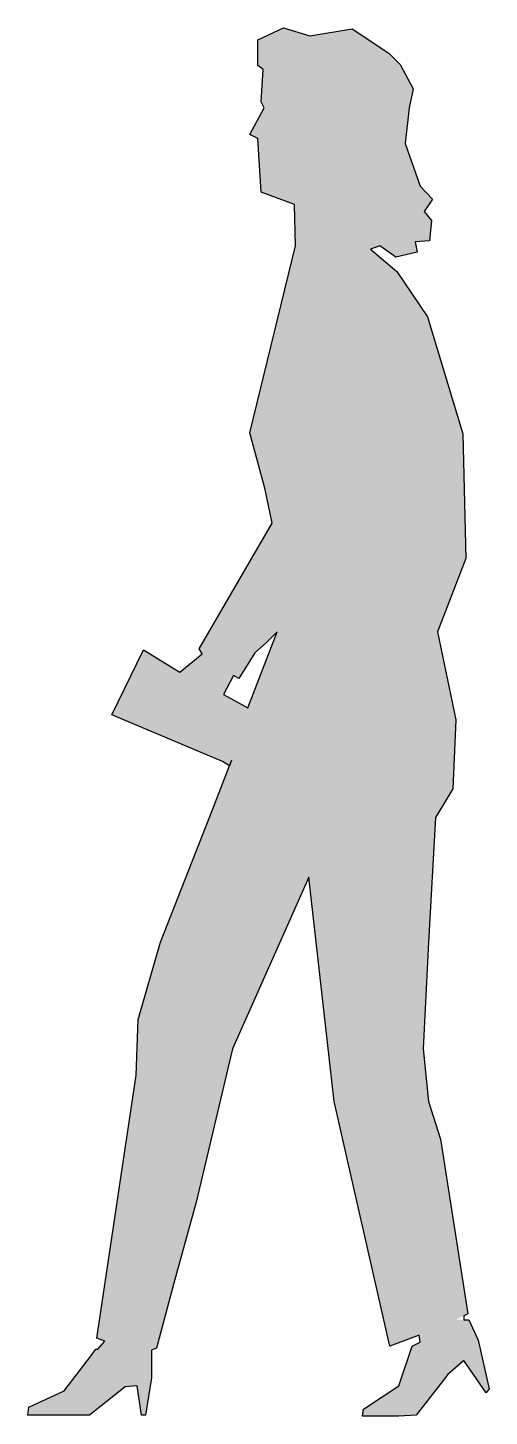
# Model space of a CAD drawing. Extents: x 3472 to 4017, y -6581 to -4942.
import ezdxf

# ---------------------------------------------------------------- set-up
doc = ezdxf.new("R2010")
doc.units = 0
doc.layers.get('0').update_dxf_attribs({"linetype": 'CONTINUOUS'})

# ---------------------------------------------------------------- blocks, each defined once
blk = doc.blocks.new('*U0')
at = {"linetype": 'CONTINUOUS'}
for points in [[(3774, -4942.3), (3744, -4956.7), (3805.1, -4951.9)], [(3855.4, -4943.5), (3805.1, -4951.9), (3898.5, -4972.3)], [(3805.1, -4951.9), (3744, -4956.7), (3898.5, -4972.3)], [(3744, -4956.7), (3744, -4986.7), (3898.5, -4972.3)], [(3898.5, -4972.3), (3744, -4986.7), (3911.7, -4985.5)], [(3911.7, -4985.5), (3744, -4986.7), (3927.2, -5014.2)], [(3744, -4986.7), (3750, -4991.4), (3927.2, -5014.2)], [(3750, -4991.4), (3747.6, -5029.8), (3927.2, -5014.2)], [(3927.2, -5014.2), (3747.6, -5029.8), (3922.5, -5036.9)], [(3922.5, -5036.9), (3734.4, -5068.1), (3917.7, -5078.9)], [(3751.2, -5036.9), (3734.4, -5068.1), (3922.5, -5036.9)], [(3747.6, -5029.8), (3751.2, -5036.9), (3922.5, -5036.9)], [(3734.4, -5068.1), (3744, -5072.9), (3917.7, -5078.9)], [(3744, -5072.9), (3747.6, -5136.3), (3917.7, -5078.9)], [(3917.7, -5078.9), (3747.6, -5136.3), (3935.6, -5129.2)], [(3935.6, -5129.2), (3747.6, -5136.3), (3950, -5144.7)], [(3747.6, -5136.3), (3787.1, -5150.7), (3950, -5144.7)], [(3950, -5144.7), (3787.1, -5150.7), (3940.4, -5159.1)], [(3787.1, -5150.7), (3788.3, -5199.8), (3940.4, -5159.1)], [(3940.4, -5159.1), (3788.3, -5199.8), (3948.8, -5169.9)], [(3948.8, -5169.9), (3788.3, -5199.8), (3946.4, -5193.8)], [(3788.3, -5199.8), (3734.4, -5420.2), (3877, -5203.4)], [(3877, -5203.4), (3734.4, -5420.2), (3908.1, -5229.8)], [(3946.4, -5193.8), (3788.3, -5199.8), (3929.6, -5195)], [(3929.6, -5195), (3788.3, -5199.8), (3887.7, -5199.8)], [(3788.3, -5199.8), (3877, -5203.4), (3887.7, -5199.8)], [(3929.6, -5195), (3887.7, -5199.8), (3932, -5207)], [(3887.7, -5199.8), (3906.9, -5213), (3932, -5207)], [(3908.1, -5229.8), (3734.4, -5420.2), (3944, -5283.6)], [(3944, -5283.6), (3734.4, -5420.2), (3985.9, -5421.4)], [(3734.4, -5420.2), (3752.4, -5487.2), (3985.9, -5421.4)], [(3985.9, -5421.4), (3752.4, -5487.2), (3989.5, -5568.7)], [(3752.4, -5487.2), (3760.8, -5526.7), (3989.5, -5568.7)], [(3760.8, -5526.7), (3674.6, -5675.2), (3766.8, -5654.9)], [(3760.8, -5526.7), (3766.8, -5654.9), (3989.5, -5568.7)], [(3989.5, -5568.7), (3766.8, -5654.9), (3956, -5654.9)], [(3766.8, -5654.9), (3674.6, -5675.2), (3753.6, -5668.1)], [(3753.6, -5668.1), (3674.6, -5675.2), (3740.4, -5680)], [(3956, -5654.9), (3732, -5744.7), (3977.5, -5759.1)], [(3766.8, -5654.9), (3732, -5744.7), (3956, -5654.9)], [(3608.7, -5676.4), (3571.6, -5753.1), (3651.8, -5702.8)], [(3678.2, -5681.2), (3651.8, -5702.8), (3715.3, -5706.4)], [(3674.6, -5675.2), (3678.2, -5681.2), (3740.4, -5680)], [(3740.4, -5680), (3678.2, -5681.2), (3721.3, -5710)], [(3678.2, -5681.2), (3715.3, -5706.4), (3721.3, -5710)], [(3651.8, -5702.8), (3571.6, -5753.1), (3715.3, -5706.4)], [(3715.3, -5706.4), (3571.6, -5753.1), (3703.3, -5729.1)], [(3703.3, -5729.1), (3571.6, -5753.1), (3732, -5744.7)], [(3732, -5744.7), (3571.6, -5753.1), (3977.5, -5759.1)], [(3571.6, -5753.1), (3712.9, -5807), (3977.5, -5759.1)], [(3571.6, -5753.1), (3710.9, -5811.9), (3712.9, -5807)], [(3977.5, -5759.1), (3712.9, -5807), (3974, -5840.5)], [(3712.9, -5807), (3691.3, -5862.1), (3974, -5840.5)], [(3974, -5840.5), (3691.3, -5862.1), (3953.6, -5874)], [(3691.3, -5862.1), (3629.1, -6021.3), (3803.9, -5944.7)], [(3691.3, -5862.1), (3803.9, -5944.7), (3953.6, -5874)], [(3953.6, -5874), (3803.9, -5944.7), (3945.2, -6021.3)], [(3803.9, -5944.7), (3629.1, -6021.3), (3714.1, -6147.1)], [(3803.9, -5944.7), (3833.8, -6209.3), (3945.2, -6021.3)], [(3629.1, -6021.3), (3602.7, -6112.3), (3714.1, -6147.1)], [(3945.2, -6021.3), (3833.8, -6209.3), (3939.2, -6147.1)], [(3602.7, -6112.3), (3600.3, -6178.2), (3714.1, -6147.1)], [(3714.1, -6147.1), (3600.3, -6178.2), (3671, -6327.9)], [(3939.2, -6147.1), (3833.8, -6209.3), (3945.2, -6209.3)], [(3600.3, -6178.2), (3553.6, -6488.4), (3671, -6327.9)], [(3833.8, -6209.3), (3899.7, -6497.9), (3945.2, -6209.3)], [(3945.2, -6209.3), (3899.7, -6497.9), (3959.6, -6253.6)], [(3959.6, -6253.6), (3899.7, -6497.9), (3991.9, -6459.6)], [(3671, -6327.9), (3553.6, -6488.4), (3644.6, -6423.7)], [(3644.6, -6423.7), (3553.6, -6488.4), (3624.3, -6500.3)], [(3991.9, -6459.6), (3899.7, -6497.9), (3977.5, -6466.8)], [(3977.5, -6466.8), (3899.7, -6497.9), (3934.4, -6484.8)], [(3977.5, -6466.8), (3934.4, -6484.8), (4003.9, -6490.8)], [(3993.1, -6466.8), (3977.5, -6466.8), (4003.9, -6490.8)], [(3934.4, -6484.8), (3935.6, -6493.2), (4003.9, -6490.8)], [(3553.2, -6501.5), (3515.3, -6550.6), (3618.3, -6502.7)], [(3618.3, -6502.7), (3515.3, -6550.6), (3601.5, -6544.7)], [(3618.3, -6502.7), (3554.8, -6501.5), (3553.2, -6501.5)], [(3553.6, -6488.4), (3563.2, -6492), (3624.3, -6500.3)], [(3563.2, -6492), (3554.8, -6501.5), (3624.3, -6500.3)], [(3624.3, -6500.3), (3554.8, -6501.5), (3618.3, -6502.7)], [(3618.3, -6502.7), (3601.5, -6544.7), (3618.3, -6535.1)], [(3926.1, -6497.9), (3910.5, -6544.7), (3987.1, -6514.7)], [(3935.6, -6493.2), (3926.1, -6497.9), (3987.1, -6514.7)], [(4003.9, -6490.8), (3935.6, -6493.2), (3987.1, -6514.7)], [(4003.9, -6490.8), (3987.1, -6514.7), (4017.1, -6548.2)], [(3987.1, -6514.7), (3910.5, -6544.7), (3968, -6531.5)], [(3987.1, -6514.7), (4013.5, -6553), (4017.1, -6548.2)], [(3618.3, -6535.1), (3601.5, -6544.7), (3611.1, -6579.4)], [(3968, -6531.5), (3910.5, -6544.7), (3930.8, -6579.4)], [(3515.3, -6550.6), (3473.4, -6569.8), (3545.2, -6579.4)], [(3601.5, -6544.7), (3515.3, -6550.6), (3587.1, -6545.8)], [(3587.1, -6545.8), (3515.3, -6550.6), (3545.2, -6579.4)], [(3601.5, -6544.7), (3606.3, -6579.4), (3611.1, -6579.4)], [(3910.5, -6544.7), (3868.6, -6572.2), (3930.8, -6579.4)], [(3473.4, -6569.8), (3472.2, -6579.4), (3508.1, -6579.4)], [(3473.4, -6569.8), (3508.1, -6579.4), (3545.2, -6579.4)], [(3868.6, -6572.2), (3867.4, -6580.6), (3930.8, -6579.4)], [(3930.8, -6579.4), (3867.4, -6580.6), (3910.5, -6580.6)]]:
    blk.add_solid(points, dxfattribs=at)

msp = doc.modelspace()

# ---------------------------------------------------------------- linework, layer by layer
at = {"color": 0}
for points in [[(3710.5, -5813), (3702.1, -5808.2), (3571.6, -5753.1), (3608.7, -5676.4), (3651.8, -5702.8), (3678.2, -5681.2), (3674.6, -5675.2), (3760.8, -5526.7), (3752.4, -5487.2), (3734.4, -5420.2), (3788.3, -5199.8), (3787.1, -5150.7), (3747.6, -5136.3), (3744, -5072.9), (3734.4, -5068.1), (3751.2, -5036.9), (3747.6, -5029.8), (3750, -4991.4), (3744, -4986.7), (3744, -4956.7), (3774, -4942.3), (3805.1, -4951.9), (3855.4, -4943.5), (3898.5, -4972.3), (3911.7, -4985.5), (3927.2, -5014.2), (3922.5, -5036.9), (3917.7, -5078.9), (3935.6, -5129.2), (3950, -5144.7), (3940.4, -5159.1), (3948.8, -5169.9), (3946.4, -5193.8), (3929.6, -5195), (3932, -5207), (3906.9, -5213), (3887.7, -5199.8), (3877, -5203.4), (3908.1, -5229.8), (3944, -5283.6), (3985.9, -5421.4), (3989.5, -5568.7), (3956, -5654.9), (3977.5, -5759.1), (3974, -5840.5), (3953.6, -5874), (3945.2, -6021.3), (3939.2, -6147.1), (3945.2, -6209.3), (3959.6, -6253.6), (3991.9, -6459.6), (3987.1, -6462), (3987.1, -6466.8), (3993.1, -6466.8), (4003.9, -6490.8), (4017.1, -6548.2), (4013.5, -6553), (3987.1, -6514.7), (3968, -6531.5), (3930.8, -6579.4), (3910.5, -6580.6), (3867.4, -6580.6), (3868.6, -6572.2), (3910.5, -6544.7), (3926.1, -6497.9), (3935.6, -6493.2), (3934.4, -6484.8), (3899.7, -6497.9), (3833.8, -6209.3), (3803.9, -5944.7), (3714.1, -6147.1), (3671, -6327.9), (3644.6, -6423.7), (3624.3, -6500.3), (3618.3, -6502.7), (3618.3, -6535.1), (3611.1, -6579.4), (3606.3, -6579.4), (3601.5, -6544.7), (3587.1, -6545.8), (3545.2, -6579.4), (3508.1, -6579.4), (3472.2, -6579.4), (3473.4, -6569.8), (3515.3, -6550.6), (3547.6, -6508.7), (3552.4, -6501.5), (3554.8, -6501.5), (3563.2, -6492), (3553.6, -6488.4), (3600.3, -6178.2), (3602.7, -6112.3), (3629.1, -6021.3), (3691.3, -5862.1), (3712.9, -5807), (3710.5, -5813), (3710.5, -5813)], [(3710.5, -5813), (3702.1, -5808.2), (3571.6, -5753.1), (3608.7, -5676.4), (3651.8, -5702.8), (3678.2, -5681.2), (3674.6, -5675.2), (3760.8, -5526.7), (3752.4, -5487.2), (3734.4, -5420.2), (3788.3, -5199.8), (3787.1, -5150.7), (3747.6, -5136.3), (3744, -5072.9), (3734.4, -5068.1), (3751.2, -5036.9), (3747.6, -5029.8), (3750, -4991.4), (3744, -4986.7), (3744, -4956.7), (3774, -4942.3), (3805.1, -4951.9), (3855.4, -4943.5), (3898.5, -4972.3), (3911.7, -4985.5), (3927.2, -5014.2), (3922.5, -5036.9), (3917.7, -5078.9), (3935.6, -5129.2), (3950, -5144.7), (3940.4, -5159.1), (3948.8, -5169.9), (3946.4, -5193.8), (3929.6, -5195), (3932, -5207), (3906.9, -5213), (3887.7, -5199.8), (3877, -5203.4), (3908.1, -5229.8), (3944, -5283.6), (3985.9, -5421.4), (3989.5, -5568.7), (3956, -5654.9), (3977.5, -5759.1), (3974, -5840.5), (3953.6, -5874), (3945.2, -6021.3), (3939.2, -6147.1), (3945.2, -6209.3), (3959.6, -6253.6), (3991.9, -6459.6), (3987.1, -6462), (3987.1, -6466.8), (3993.1, -6466.8), (4003.9, -6490.8), (4017.1, -6548.2), (4013.5, -6553), (3987.1, -6514.7), (3968, -6531.5), (3930.8, -6579.4), (3910.5, -6580.6), (3867.4, -6580.6), (3868.6, -6572.2), (3910.5, -6544.7), (3926.1, -6497.9), (3935.6, -6493.2), (3934.4, -6484.8), (3899.7, -6497.9), (3833.8, -6209.3), (3803.9, -5944.7), (3714.1, -6147.1), (3671, -6327.9), (3644.6, -6423.7), (3624.3, -6500.3), (3618.3, -6502.7), (3618.3, -6535.1), (3611.1, -6579.4), (3606.3, -6579.4), (3601.5, -6544.7), (3587.1, -6545.8), (3545.2, -6579.4), (3508.1, -6579.4), (3472.2, -6579.4), (3473.4, -6569.8), (3515.3, -6550.6), (3547.6, -6508.7), (3552.4, -6501.5), (3554.8, -6501.5), (3563.2, -6492), (3553.6, -6488.4), (3600.3, -6178.2), (3602.7, -6112.3), (3629.1, -6021.3), (3691.3, -5862.1), (3712.9, -5807)], [(3732, -5744.7), (3766.8, -5654.9), (3753.6, -5668.1), (3740.4, -5680), (3721.3, -5710), (3715.3, -5706.4), (3703.3, -5729.1), (3732, -5744.7), (3732, -5744.7)], [(3732, -5744.7), (3766.8, -5654.9), (3753.6, -5668.1), (3740.4, -5680), (3721.3, -5710), (3715.3, -5706.4), (3703.3, -5729.1), (3732, -5744.7)]]:
    msp.add_lwpolyline(points, dxfattribs=at)

# ---------------------------------------------------------------- block references
at = {"color": 0, "linetype": 'CONTINUOUS'}
msp.add_blockref('*U0', (0, 0), dxfattribs=at)

doc.saveas('drawing.dxf')
